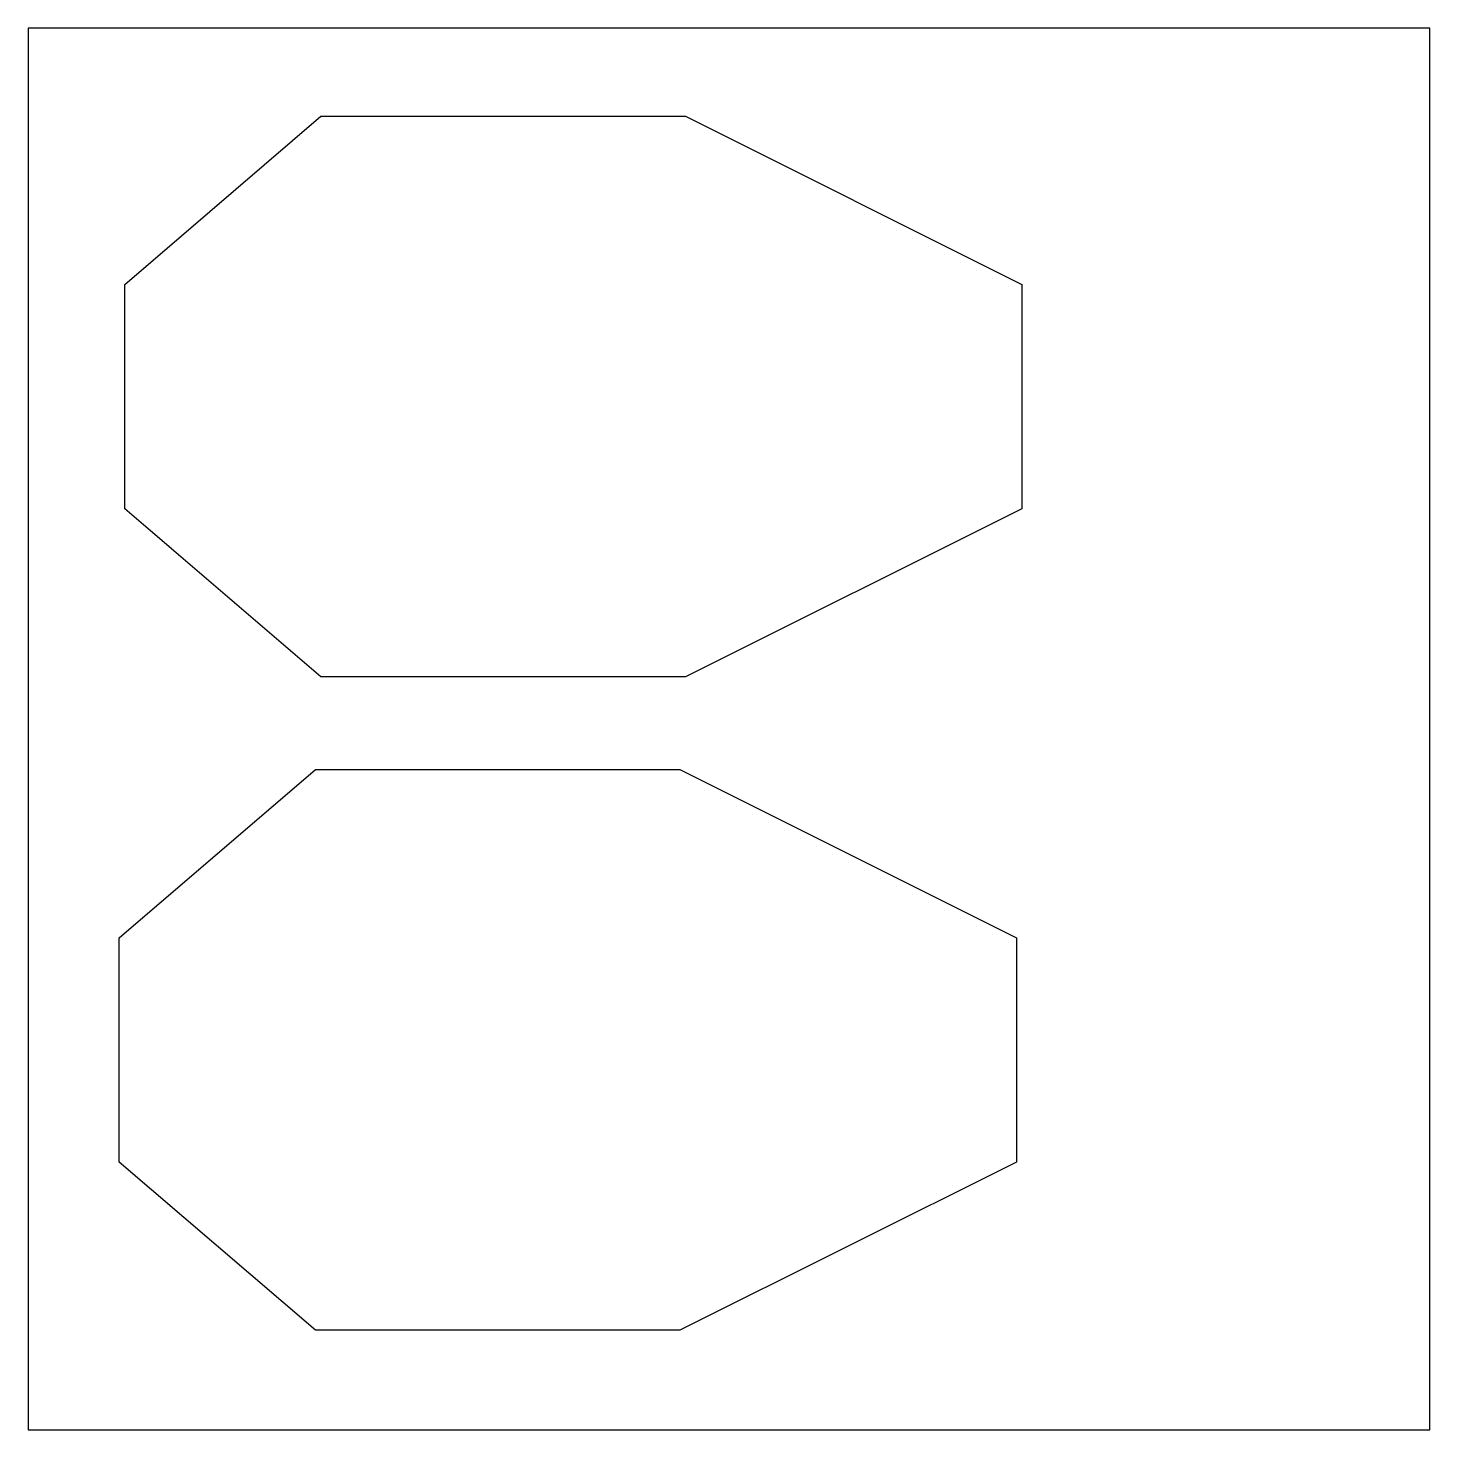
# Model space of a CAD drawing. Extents: x 0 to 1.97, y 0 to 1.97.
import ezdxf

# ---------------------------------------------------------------- set-up
doc = ezdxf.new("R2010")
doc.units = 0
doc.header["$MEASUREMENT"] = 0
doc.layers.add('20', color=178, linetype='Continuous')

msp = doc.modelspace()

# ---------------------------------------------------------------- linework, layer by layer
at = {"layer": '20'}
for p, q in [((1.968504, 1.968504), (0, 1.968504)), ((0, 1.968504), (0, 0)), ((1.968504, 0), (1.968504, 1.968504)), ((0.135748, 1.608504), (0.411339, 1.844724)), ((0.411339, 1.844724), (0.92315, 1.844724)), ((0.92315, 1.844724), (1.395591, 1.608504)), ((0.135748, 1.293543), (0.135748, 1.608504)), ((1.395591, 1.608504), (1.395591, 1.293543)), ((0.411339, 1.057323), (0.135748, 1.293543)), ((1.395591, 1.293543), (0.92315, 1.057323)), ((0.92315, 1.057323), (0.411339, 1.057323)), ((0.127874, 0.691181), (0.403465, 0.927402)), ((0.403465, 0.927402), (0.915276, 0.927402)), ((0.915276, 0.927402), (1.387717, 0.691181)), ((0.127874, 0.37622), (0.127874, 0.691181)), ((1.387717, 0.691181), (1.387717, 0.37622)), ((0.403465, 0.14), (0.127874, 0.37622)), ((1.387717, 0.37622), (0.915276, 0.14)), ((0.915276, 0.14), (0.403465, 0.14)), ((0, 0), (1.968504, 0))]:
    msp.add_line(p, q, dxfattribs=at)

doc.saveas('drawing.dxf')
